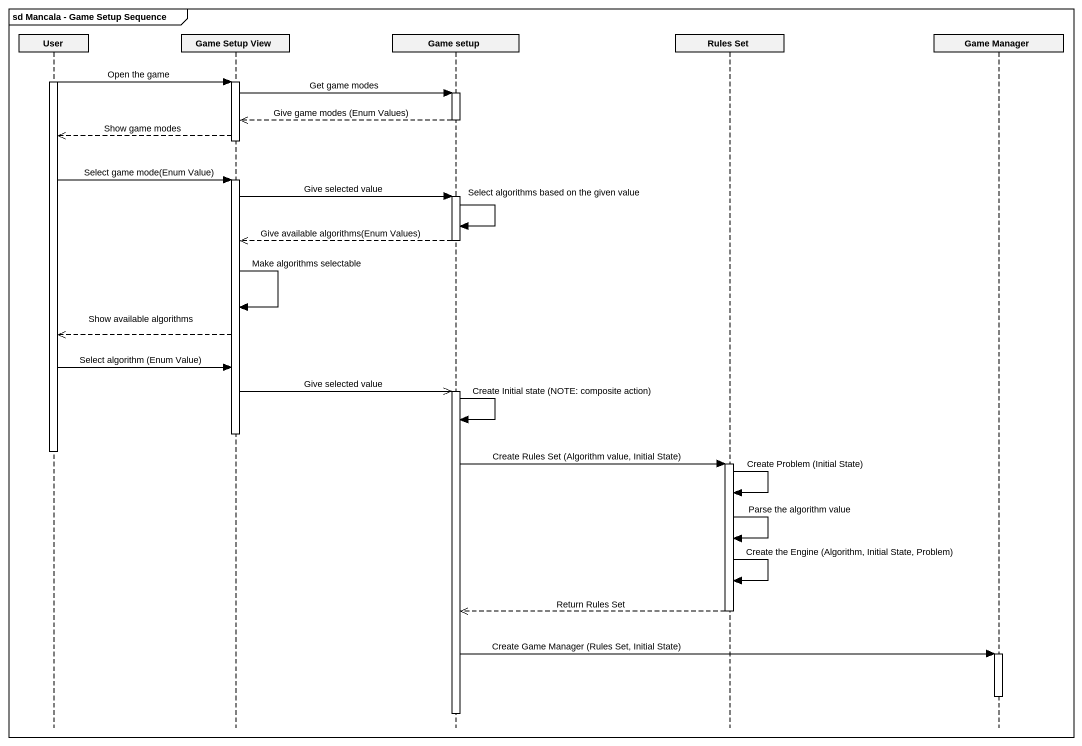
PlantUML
@startuml
mainframe sd Mancala - Game Setup Sequence
hide footbox
participant User
participant "Game Setup View" as Game_Setup_View
participant "Game setup" as Game_setup
participant "Rules Set" as Rules_Set
participant "Game Manager" as Game_Manager

activate User
User -> Game_Setup_View : Open the game
activate Game_Setup_View
Game_Setup_View -> Game_setup : Get game modes
activate Game_setup
Game_setup -->> Game_Setup_View : Give game modes (Enum Values)
deactivate Game_setup
Game_Setup_View -->> User : Show game modes
deactivate Game_Setup_View
User -> Game_Setup_View : Select game mode(Enum Value)
activate Game_Setup_View
Game_Setup_View -> Game_setup : Give selected value
activate Game_setup
Game_setup -> Game_setup : Select algorithms based on the given value
Game_setup -->> Game_Setup_View : Give available algorithms(Enum Values)
deactivate Game_setup
Game_Setup_View -> Game_Setup_View : Make algorithms selectable
Game_Setup_View -->> User : Show available algorithms
User -> Game_Setup_View : Select algorithm (Enum Value)
Game_Setup_View ->> Game_setup : Give selected value
activate Game_setup
Game_setup -> Game_setup : Create Initial state (NOTE: composite action)
deactivate Game_Setup_View
deactivate User
Game_setup -> Rules_Set : Create Rules Set (Algorithm value, Initial State)
activate Rules_Set
Rules_Set -> Rules_Set : Create Problem (Initial State)
Rules_Set -> Rules_Set : Parse the algorithm value
Rules_Set -> Rules_Set : Create the Engine (Algorithm, Initial State, Problem)
Rules_Set -->> Game_setup : Return Rules Set
deactivate Rules_Set
Game_setup -> Game_Manager : Create Game Manager (Rules Set, Initial State)
activate Game_Manager
deactivate Game_Manager
deactivate Game_setup
@enduml
